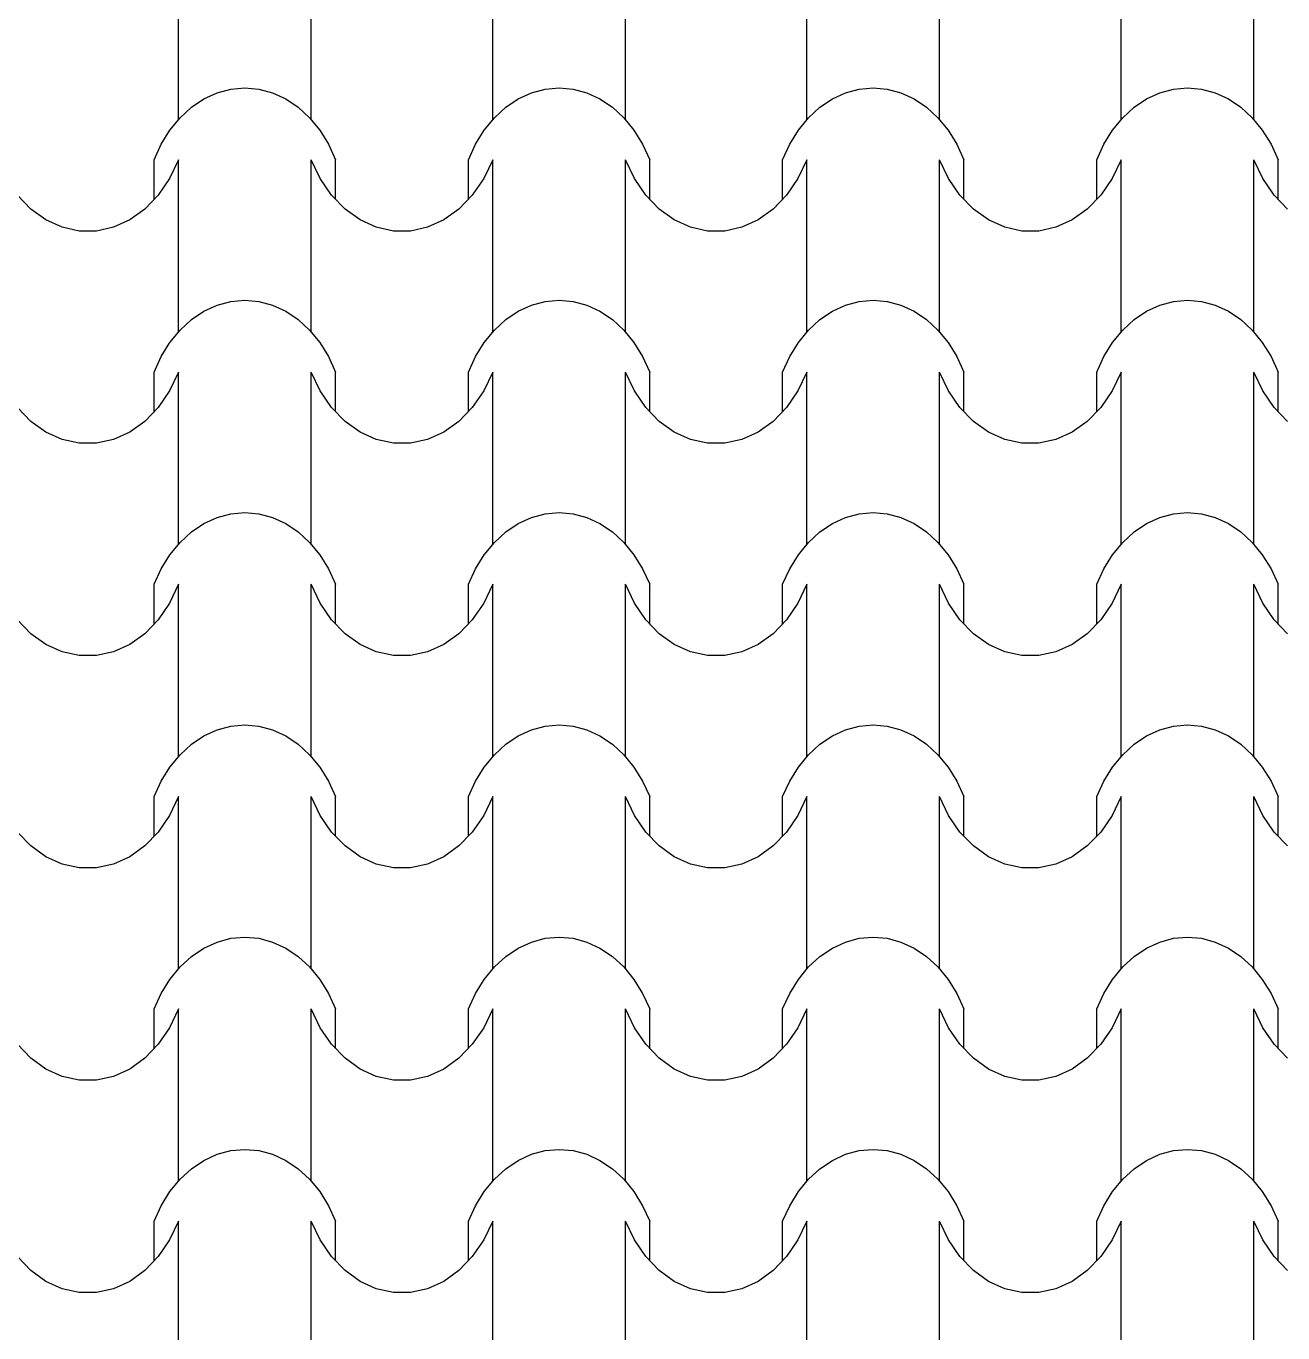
# Model space of a CAD drawing. Header units: millimetres. Extents: x 42452 to 2852333, y -419346 to 834876.
# Drawn here: x 2629564 to 2632267, y 666458 to 669267 of the extents above; entities that cross this region are included whole.
import ezdxf

# ---------------------------------------------------------------- set-up
doc = ezdxf.new("R2010")
doc.units = ezdxf.units.MM
doc.layers.add('memar', color=7, linetype='Continuous', lineweight=25)

msp = doc.modelspace()

# ---------------------------------------------------------------- linework, layer by layer
at = {"layer": 'memar', "color": 7, "linetype": 'Continuous', "lineweight": 25}
for p, q in [((2629892.06245, 669251.52941), (2629892.06245, 669436.6031)), ((2630177.58749, 669251.52941), (2630177.58749, 669436.6031)), ((2630567.62195, 669251.52941), (2630567.62195, 669436.6031)), ((2630853.14698, 669251.52941), (2630853.14698, 669436.6031)), ((2631243.18144, 669251.52941), (2631243.18144, 669436.6031)), ((2631528.70648, 669251.52941), (2631528.70648, 669436.6031)), ((2631918.74093, 669251.52941), (2631918.74093, 669436.6031)), ((2632204.26597, 669251.52941), (2632204.26597, 669436.6031)), ((2629892.06245, 669066.45572), (2629892.06245, 669251.52941)), ((2630177.58749, 669066.45572), (2630177.58749, 669251.52941)), ((2630567.62195, 669066.45572), (2630567.62195, 669251.52941)), ((2630853.14698, 669066.45572), (2630853.14698, 669251.52941)), ((2631243.18144, 669066.45572), (2631243.18144, 669251.52941)), ((2631528.70648, 669066.45572), (2631528.70648, 669251.52941)), ((2631918.74093, 669066.45572), (2631918.74093, 669251.52941)), ((2632204.26597, 669066.45572), (2632204.26597, 669251.52941)), ((2629946.83377, 669110.85079), (2629975.20983, 669123.9451)), ((2629975.20983, 669123.9451), (2630004.72889, 669131.90348)), ((2630004.72889, 669131.90348), (2630034.82497, 669134.57334)), ((2630034.82497, 669134.57334), (2630064.92105, 669131.90348)), ((2630064.92105, 669131.90348), (2630094.44011, 669123.9451)), ((2630094.44011, 669123.9451), (2630122.81618, 669110.85079)), ((2630622.39326, 669110.85079), (2630650.76933, 669123.9451)), ((2630650.76933, 669123.9451), (2630680.28838, 669131.90348)), ((2630680.28838, 669131.90348), (2630710.38446, 669134.57334)), ((2630710.38446, 669134.57334), (2630740.48055, 669131.90348)), ((2630740.48055, 669131.90348), (2630769.9996, 669123.9451)), ((2630769.9996, 669123.9451), (2630798.37567, 669110.85079)), ((2631297.95275, 669110.85079), (2631326.32882, 669123.9451)), ((2631326.32882, 669123.9451), (2631355.84788, 669131.90348)), ((2631355.84788, 669131.90348), (2631385.94396, 669134.57334)), ((2631385.94396, 669134.57334), (2631416.04004, 669131.90348)), ((2631416.04004, 669131.90348), (2631445.5591, 669123.9451)), ((2631445.5591, 669123.9451), (2631473.93516, 669110.85079)), ((2631973.51225, 669110.85079), (2632001.88831, 669123.9451)), ((2632001.88831, 669123.9451), (2632031.40737, 669131.90348)), ((2632031.40737, 669131.90348), (2632061.50345, 669134.57334)), ((2632061.50345, 669134.57334), (2632091.59954, 669131.90348)), ((2632091.59954, 669131.90348), (2632121.11859, 669123.9451)), ((2632121.11859, 669123.9451), (2632149.49466, 669110.85079)), ((2629895.65446, 669070.35222), (2629920.14474, 669092.87159)), ((2629920.14474, 669092.87159), (2629946.83377, 669110.85079)), ((2630122.81618, 669110.85079), (2630149.5052, 669092.87159)), ((2630149.5052, 669092.87159), (2630173.99548, 669070.35222)), ((2630571.21395, 669070.35222), (2630595.70423, 669092.87159)), ((2630595.70423, 669092.87159), (2630622.39326, 669110.85079)), ((2630798.37567, 669110.85079), (2630825.0647, 669092.87159)), ((2630825.0647, 669092.87159), (2630849.55498, 669070.35222)), ((2631246.77345, 669070.35222), (2631271.26373, 669092.87159)), ((2631271.26373, 669092.87159), (2631297.95275, 669110.85079)), ((2631473.93516, 669110.85079), (2631500.62419, 669092.87159)), ((2631500.62419, 669092.87159), (2631525.11447, 669070.35222)), ((2631922.33294, 669070.35222), (2631946.82322, 669092.87159)), ((2631946.82322, 669092.87159), (2631973.51225, 669110.85079)), ((2632149.49466, 669110.85079), (2632176.18368, 669092.87159)), ((2632176.18368, 669092.87159), (2632200.67396, 669070.35222)), ((2629873.83247, 669043.72445), (2629895.65446, 669070.35222)), ((2630173.99548, 669070.35222), (2630195.81747, 669043.72445)), ((2630549.39196, 669043.72445), (2630571.21395, 669070.35222)), ((2630849.55498, 669070.35222), (2630871.37697, 669043.72445)), ((2631224.95146, 669043.72445), (2631246.77345, 669070.35222)), ((2631525.11447, 669070.35222), (2631546.93646, 669043.72445)), ((2631900.51095, 669043.72445), (2631922.33294, 669070.35222)), ((2632200.67396, 669070.35222), (2632222.49595, 669043.72445)), ((2629855.09716, 669013.49879), (2629873.83247, 669043.72445)), ((2630195.81747, 669043.72445), (2630214.55278, 669013.49879)), ((2630530.65666, 669013.49879), (2630549.39196, 669043.72445)), ((2630871.37697, 669043.72445), (2630890.11227, 669013.49879)), ((2631206.21615, 669013.49879), (2631224.95146, 669043.72445)), ((2631546.93646, 669043.72445), (2631565.67177, 669013.49879)), ((2631881.77564, 669013.49879), (2631900.51095, 669043.72445)), ((2632222.49595, 669043.72445), (2632241.23126, 669013.49879)), ((2629839.80774, 668980.25476), (2629855.09716, 669013.49879)), ((2630214.55278, 669013.49879), (2630229.8422, 668980.25476)), ((2630515.36724, 668980.25476), (2630530.65666, 669013.49879)), ((2630890.11227, 669013.49879), (2630905.40169, 668980.25476)), ((2631190.92673, 668980.25476), (2631206.21615, 669013.49879)), ((2631565.67177, 669013.49879), (2631580.96119, 668980.25476)), ((2631866.48622, 668980.25476), (2631881.77564, 669013.49879)), ((2632241.23126, 669013.49879), (2632256.52068, 668980.25476)), ((2629839.80774, 668895.17076), (2629839.80774, 668980.25476)), ((2629892.06245, 668980.25476), (2629872.74329, 668939.74556)), ((2629892.06245, 668795.18107), (2629892.06245, 668980.25476)), ((2630177.58749, 668795.18107), (2630177.58749, 668980.25476)), ((2630196.90665, 668939.74556), (2630177.58749, 668980.25476)), ((2630229.8422, 668895.17076), (2630229.8422, 668980.25476)), ((2630515.36724, 668895.17076), (2630515.36724, 668980.25476)), ((2630567.62195, 668980.25476), (2630548.30278, 668939.74556)), ((2630567.62195, 668795.18107), (2630567.62195, 668980.25476)), ((2630853.14698, 668795.18107), (2630853.14698, 668980.25476)), ((2630872.46615, 668939.74556), (2630853.14698, 668980.25476)), ((2630905.40169, 668895.17076), (2630905.40169, 668980.25476)), ((2631190.92673, 668895.17076), (2631190.92673, 668980.25476)), ((2631243.18144, 668980.25476), (2631223.86228, 668939.74556)), ((2631243.18144, 668795.18107), (2631243.18144, 668980.25476)), ((2631528.70648, 668795.18107), (2631528.70648, 668980.25476)), ((2631548.02564, 668939.74556), (2631528.70648, 668980.25476)), ((2631580.96119, 668895.17076), (2631580.96119, 668980.25476)), ((2631866.48622, 668895.17076), (2631866.48622, 668980.25476)), ((2631918.74093, 668980.25476), (2631899.42177, 668939.74556)), ((2631918.74093, 668795.18107), (2631918.74093, 668980.25476)), ((2632204.26597, 668795.18107), (2632204.26597, 668980.25476)), ((2632223.58514, 668939.74556), (2632204.26597, 668980.25476)), ((2632256.52068, 668895.17076), (2632256.52068, 668980.25476)), ((2629872.74329, 668939.74556), (2629848.32555, 668904.01562)), ((2630221.32439, 668904.01562), (2630196.90665, 668939.74556)), ((2630548.30278, 668939.74556), (2630523.88505, 668904.01562)), ((2630896.88388, 668904.01562), (2630872.46615, 668939.74556)), ((2631223.86228, 668939.74556), (2631199.44454, 668904.01562)), ((2631572.44338, 668904.01562), (2631548.02564, 668939.74556)), ((2631899.42177, 668939.74556), (2631875.00403, 668904.01562)), ((2632248.00287, 668904.01562), (2632223.58514, 668939.74556)), ((2629574.57262, 668874.1018), (2629545.7649, 668904.01562)), ((2629848.32555, 668904.01562), (2629819.51782, 668874.1018)), ((2630250.13212, 668874.1018), (2630221.32439, 668904.01562)), ((2630523.88505, 668904.01562), (2630495.07732, 668874.1018)), ((2630925.69161, 668874.1018), (2630896.88388, 668904.01562)), ((2631199.44454, 668904.01562), (2631170.63681, 668874.1018)), ((2631601.2511, 668874.1018), (2631572.44338, 668904.01562)), ((2631875.00403, 668904.01562), (2631846.19631, 668874.1018)), ((2632276.8106, 668874.1018), (2632248.00287, 668904.01562)), ((2629606.93438, 668850.87215), (2629574.57262, 668874.1018)), ((2629819.51782, 668874.1018), (2629787.15607, 668850.87215)), ((2630282.49387, 668850.87215), (2630250.13212, 668874.1018)), ((2630495.07732, 668874.1018), (2630462.71557, 668850.87215)), ((2630958.05336, 668850.87215), (2630925.69161, 668874.1018)), ((2631170.63681, 668874.1018), (2631138.27506, 668850.87215)), ((2631633.61286, 668850.87215), (2631601.2511, 668874.1018)), ((2631846.19631, 668874.1018), (2631813.83455, 668850.87215)), ((2629641.91105, 668835.00078), (2629606.93438, 668850.87215)), ((2629678.48766, 668826.94826), (2629641.91105, 668835.00078)), ((2629752.1794, 668835.00078), (2629715.60279, 668826.94826)), ((2629787.15607, 668850.87215), (2629752.1794, 668835.00078)), ((2630317.47054, 668835.00078), (2630282.49387, 668850.87215)), ((2630354.04715, 668826.94826), (2630317.47054, 668835.00078)), ((2630427.73889, 668835.00078), (2630391.16228, 668826.94826)), ((2630462.71557, 668850.87215), (2630427.73889, 668835.00078)), ((2630993.03004, 668835.00078), (2630958.05336, 668850.87215)), ((2631029.60665, 668826.94826), (2630993.03004, 668835.00078)), ((2631103.29839, 668835.00078), (2631066.72178, 668826.94826)), ((2631138.27506, 668850.87215), (2631103.29839, 668835.00078)), ((2631668.58953, 668835.00078), (2631633.61286, 668850.87215)), ((2631705.16614, 668826.94826), (2631668.58953, 668835.00078)), ((2631778.85788, 668835.00078), (2631742.28127, 668826.94826)), ((2631813.83455, 668850.87215), (2631778.85788, 668835.00078)), ((2629697.04522, 668826.94826), (2629678.48766, 668826.94826)), ((2629715.60279, 668826.94826), (2629697.04522, 668826.94826)), ((2630372.60472, 668826.94826), (2630354.04715, 668826.94826)), ((2630391.16228, 668826.94826), (2630372.60472, 668826.94826)), ((2631048.16421, 668826.94826), (2631029.60665, 668826.94826)), ((2631066.72178, 668826.94826), (2631048.16421, 668826.94826)), ((2631723.72371, 668826.94826), (2631705.16614, 668826.94826)), ((2631742.28127, 668826.94826), (2631723.72371, 668826.94826)), ((2629892.06245, 668610.10739), (2629892.06245, 668795.18107)), ((2630177.58749, 668610.10739), (2630177.58749, 668795.18107)), ((2630567.62195, 668610.10739), (2630567.62195, 668795.18107)), ((2630853.14698, 668610.10739), (2630853.14698, 668795.18107)), ((2631243.18144, 668610.10739), (2631243.18144, 668795.18107)), ((2631528.70648, 668610.10739), (2631528.70648, 668795.18107)), ((2631918.74093, 668610.10739), (2631918.74093, 668795.18107)), ((2632204.26597, 668610.10739), (2632204.26597, 668795.18107)), ((2629946.83377, 668654.50245), (2629975.20983, 668667.59677)), ((2629975.20983, 668667.59677), (2630004.72889, 668675.55514)), ((2630004.72889, 668675.55514), (2630034.82497, 668678.225)), ((2630034.82497, 668678.225), (2630064.92105, 668675.55514)), ((2630064.92105, 668675.55514), (2630094.44011, 668667.59677)), ((2630094.44011, 668667.59677), (2630122.81618, 668654.50245)), ((2630622.39326, 668654.50245), (2630650.76933, 668667.59677)), ((2630650.76933, 668667.59677), (2630680.28838, 668675.55514)), ((2630680.28838, 668675.55514), (2630710.38446, 668678.225)), ((2630710.38446, 668678.225), (2630740.48055, 668675.55514)), ((2630740.48055, 668675.55514), (2630769.9996, 668667.59677)), ((2630769.9996, 668667.59677), (2630798.37567, 668654.50245)), ((2631297.95275, 668654.50245), (2631326.32882, 668667.59677)), ((2631326.32882, 668667.59677), (2631355.84788, 668675.55514)), ((2631355.84788, 668675.55514), (2631385.94396, 668678.225)), ((2631385.94396, 668678.225), (2631416.04004, 668675.55514)), ((2631416.04004, 668675.55514), (2631445.5591, 668667.59677)), ((2631445.5591, 668667.59677), (2631473.93516, 668654.50245)), ((2631973.51225, 668654.50245), (2632001.88831, 668667.59677)), ((2632001.88831, 668667.59677), (2632031.40737, 668675.55514)), ((2632031.40737, 668675.55514), (2632061.50345, 668678.225)), ((2632061.50345, 668678.225), (2632091.59954, 668675.55514)), ((2632091.59954, 668675.55514), (2632121.11859, 668667.59677)), ((2632121.11859, 668667.59677), (2632149.49466, 668654.50245)), ((2629920.14474, 668636.52326), (2629946.83377, 668654.50245)), ((2630122.81618, 668654.50245), (2630149.5052, 668636.52326)), ((2630595.70423, 668636.52326), (2630622.39326, 668654.50245)), ((2630798.37567, 668654.50245), (2630825.0647, 668636.52326)), ((2631271.26373, 668636.52326), (2631297.95275, 668654.50245)), ((2631473.93516, 668654.50245), (2631500.62419, 668636.52326)), ((2631946.82322, 668636.52326), (2631973.51225, 668654.50245)), ((2632149.49466, 668654.50245), (2632176.18368, 668636.52326)), ((2629873.83247, 668587.37611), (2629895.65446, 668614.00389)), ((2629895.65446, 668614.00389), (2629920.14474, 668636.52326)), ((2630149.5052, 668636.52326), (2630173.99548, 668614.00389)), ((2630173.99548, 668614.00389), (2630195.81747, 668587.37611)), ((2630549.39196, 668587.37611), (2630571.21395, 668614.00389)), ((2630571.21395, 668614.00389), (2630595.70423, 668636.52326)), ((2630825.0647, 668636.52326), (2630849.55498, 668614.00389)), ((2630849.55498, 668614.00389), (2630871.37697, 668587.37611)), ((2631224.95146, 668587.37611), (2631246.77345, 668614.00389)), ((2631246.77345, 668614.00389), (2631271.26373, 668636.52326)), ((2631500.62419, 668636.52326), (2631525.11447, 668614.00389)), ((2631525.11447, 668614.00389), (2631546.93646, 668587.37611)), ((2631900.51095, 668587.37611), (2631922.33294, 668614.00389)), ((2631922.33294, 668614.00389), (2631946.82322, 668636.52326)), ((2632176.18368, 668636.52326), (2632200.67396, 668614.00389)), ((2632200.67396, 668614.00389), (2632222.49595, 668587.37611)), ((2629855.09716, 668557.15045), (2629873.83247, 668587.37611)), ((2630195.81747, 668587.37611), (2630214.55278, 668557.15045)), ((2630530.65666, 668557.15045), (2630549.39196, 668587.37611)), ((2630871.37697, 668587.37611), (2630890.11227, 668557.15045)), ((2631206.21615, 668557.15045), (2631224.95146, 668587.37611)), ((2631546.93646, 668587.37611), (2631565.67177, 668557.15045)), ((2631881.77564, 668557.15045), (2631900.51095, 668587.37611)), ((2632222.49595, 668587.37611), (2632241.23126, 668557.15045)), ((2629839.80774, 668523.90642), (2629855.09716, 668557.15045)), ((2630214.55278, 668557.15045), (2630229.8422, 668523.90642)), ((2630515.36724, 668523.90642), (2630530.65666, 668557.15045)), ((2630890.11227, 668557.15045), (2630905.40169, 668523.90642)), ((2631190.92673, 668523.90642), (2631206.21615, 668557.15045)), ((2631565.67177, 668557.15045), (2631580.96119, 668523.90642)), ((2631866.48622, 668523.90642), (2631881.77564, 668557.15045)), ((2632241.23126, 668557.15045), (2632256.52068, 668523.90642)), ((2629839.80774, 668438.82243), (2629839.80774, 668523.90642)), ((2629892.06245, 668523.90642), (2629872.74329, 668483.39722)), ((2629892.06245, 668338.83274), (2629892.06245, 668523.90642)), ((2630177.58749, 668338.83274), (2630177.58749, 668523.90642)), ((2630196.90665, 668483.39722), (2630177.58749, 668523.90642)), ((2630229.8422, 668438.82243), (2630229.8422, 668523.90642)), ((2630515.36724, 668438.82243), (2630515.36724, 668523.90642)), ((2630567.62195, 668523.90642), (2630548.30278, 668483.39722)), ((2630567.62195, 668338.83274), (2630567.62195, 668523.90642)), ((2630853.14698, 668338.83274), (2630853.14698, 668523.90642)), ((2630872.46615, 668483.39722), (2630853.14698, 668523.90642)), ((2630905.40169, 668438.82243), (2630905.40169, 668523.90642)), ((2631190.92673, 668438.82243), (2631190.92673, 668523.90642)), ((2631243.18144, 668523.90642), (2631223.86228, 668483.39722)), ((2631243.18144, 668338.83274), (2631243.18144, 668523.90642)), ((2631528.70648, 668338.83274), (2631528.70648, 668523.90642)), ((2631548.02564, 668483.39722), (2631528.70648, 668523.90642)), ((2631580.96119, 668438.82243), (2631580.96119, 668523.90642)), ((2631866.48622, 668438.82243), (2631866.48622, 668523.90642)), ((2631918.74093, 668523.90642), (2631899.42177, 668483.39722)), ((2631918.74093, 668338.83274), (2631918.74093, 668523.90642)), ((2632204.26597, 668338.83274), (2632204.26597, 668523.90642)), ((2632223.58514, 668483.39722), (2632204.26597, 668523.90642)), ((2632256.52068, 668438.82243), (2632256.52068, 668523.90642)), ((2629872.74329, 668483.39722), (2629848.32555, 668447.66729)), ((2630221.32439, 668447.66729), (2630196.90665, 668483.39722)), ((2630548.30278, 668483.39722), (2630523.88505, 668447.66729)), ((2630896.88388, 668447.66729), (2630872.46615, 668483.39722)), ((2631223.86228, 668483.39722), (2631199.44454, 668447.66729)), ((2631572.44338, 668447.66729), (2631548.02564, 668483.39722)), ((2631899.42177, 668483.39722), (2631875.00403, 668447.66729)), ((2632248.00287, 668447.66729), (2632223.58514, 668483.39722)), ((2629574.57262, 668417.75346), (2629545.7649, 668447.66729)), ((2629848.32555, 668447.66729), (2629819.51782, 668417.75346)), ((2630250.13212, 668417.75346), (2630221.32439, 668447.66729)), ((2630523.88505, 668447.66729), (2630495.07732, 668417.75346)), ((2630925.69161, 668417.75346), (2630896.88388, 668447.66729)), ((2631199.44454, 668447.66729), (2631170.63681, 668417.75346)), ((2631601.2511, 668417.75346), (2631572.44338, 668447.66729)), ((2631875.00403, 668447.66729), (2631846.19631, 668417.75346)), ((2632276.8106, 668417.75346), (2632248.00287, 668447.66729)), ((2629606.93438, 668394.52381), (2629574.57262, 668417.75346)), ((2629819.51782, 668417.75346), (2629787.15607, 668394.52381)), ((2630282.49387, 668394.52381), (2630250.13212, 668417.75346)), ((2630495.07732, 668417.75346), (2630462.71557, 668394.52381)), ((2630958.05336, 668394.52381), (2630925.69161, 668417.75346)), ((2631170.63681, 668417.75346), (2631138.27506, 668394.52381)), ((2631633.61286, 668394.52381), (2631601.2511, 668417.75346)), ((2631846.19631, 668417.75346), (2631813.83455, 668394.52381)), ((2629641.91105, 668378.65244), (2629606.93438, 668394.52381)), ((2629787.15607, 668394.52381), (2629752.1794, 668378.65244)), ((2630317.47054, 668378.65244), (2630282.49387, 668394.52381)), ((2630462.71557, 668394.52381), (2630427.73889, 668378.65244)), ((2630993.03004, 668378.65244), (2630958.05336, 668394.52381)), ((2631138.27506, 668394.52381), (2631103.29839, 668378.65244)), ((2631668.58953, 668378.65244), (2631633.61286, 668394.52381)), ((2631813.83455, 668394.52381), (2631778.85788, 668378.65244)), ((2629678.48766, 668370.59992), (2629641.91105, 668378.65244)), ((2629697.04522, 668370.59992), (2629678.48766, 668370.59992)), ((2629715.60279, 668370.59992), (2629697.04522, 668370.59992)), ((2629752.1794, 668378.65244), (2629715.60279, 668370.59992)), ((2630354.04715, 668370.59992), (2630317.47054, 668378.65244)), ((2630372.60472, 668370.59992), (2630354.04715, 668370.59992)), ((2630391.16228, 668370.59992), (2630372.60472, 668370.59992)), ((2630427.73889, 668378.65244), (2630391.16228, 668370.59992)), ((2631029.60665, 668370.59992), (2630993.03004, 668378.65244)), ((2631048.16421, 668370.59992), (2631029.60665, 668370.59992)), ((2631066.72178, 668370.59992), (2631048.16421, 668370.59992)), ((2631103.29839, 668378.65244), (2631066.72178, 668370.59992)), ((2631705.16614, 668370.59992), (2631668.58953, 668378.65244)), ((2631723.72371, 668370.59992), (2631705.16614, 668370.59992)), ((2631742.28127, 668370.59992), (2631723.72371, 668370.59992)), ((2631778.85788, 668378.65244), (2631742.28127, 668370.59992)), ((2629892.06245, 668153.75905), (2629892.06245, 668338.83274)), ((2630177.58749, 668153.75905), (2630177.58749, 668338.83274)), ((2630567.62195, 668153.75905), (2630567.62195, 668338.83274)), ((2630853.14698, 668153.75905), (2630853.14698, 668338.83274)), ((2631243.18144, 668153.75905), (2631243.18144, 668338.83274)), ((2631528.70648, 668153.75905), (2631528.70648, 668338.83274)), ((2631918.74093, 668153.75905), (2631918.74093, 668338.83274)), ((2632204.26597, 668153.75905), (2632204.26597, 668338.83274)), ((2629975.20983, 668211.24843), (2630004.72889, 668219.20681)), ((2630004.72889, 668219.20681), (2630034.82497, 668221.87666)), ((2630034.82497, 668221.87666), (2630064.92105, 668219.20681)), ((2630064.92105, 668219.20681), (2630094.44011, 668211.24843)), ((2630650.76933, 668211.24843), (2630680.28838, 668219.20681)), ((2630680.28838, 668219.20681), (2630710.38446, 668221.87666)), ((2630710.38446, 668221.87666), (2630740.48055, 668219.20681)), ((2630740.48055, 668219.20681), (2630769.9996, 668211.24843)), ((2631326.32882, 668211.24843), (2631355.84788, 668219.20681)), ((2631355.84788, 668219.20681), (2631385.94396, 668221.87666)), ((2631385.94396, 668221.87666), (2631416.04004, 668219.20681)), ((2631416.04004, 668219.20681), (2631445.5591, 668211.24843)), ((2632001.88831, 668211.24843), (2632031.40737, 668219.20681)), ((2632031.40737, 668219.20681), (2632061.50345, 668221.87666)), ((2632061.50345, 668221.87666), (2632091.59954, 668219.20681)), ((2632091.59954, 668219.20681), (2632121.11859, 668211.24843)), ((2629920.14474, 668180.17492), (2629946.83377, 668198.15412)), ((2629946.83377, 668198.15412), (2629975.20983, 668211.24843)), ((2630094.44011, 668211.24843), (2630122.81618, 668198.15412)), ((2630122.81618, 668198.15412), (2630149.5052, 668180.17492)), ((2630595.70423, 668180.17492), (2630622.39326, 668198.15412)), ((2630622.39326, 668198.15412), (2630650.76933, 668211.24843)), ((2630769.9996, 668211.24843), (2630798.37567, 668198.15412)), ((2630798.37567, 668198.15412), (2630825.0647, 668180.17492)), ((2631271.26373, 668180.17492), (2631297.95275, 668198.15412)), ((2631297.95275, 668198.15412), (2631326.32882, 668211.24843)), ((2631445.5591, 668211.24843), (2631473.93516, 668198.15412)), ((2631473.93516, 668198.15412), (2631500.62419, 668180.17492)), ((2631946.82322, 668180.17492), (2631973.51225, 668198.15412)), ((2631973.51225, 668198.15412), (2632001.88831, 668211.24843)), ((2632121.11859, 668211.24843), (2632149.49466, 668198.15412)), ((2632149.49466, 668198.15412), (2632176.18368, 668180.17492)), ((2629895.65446, 668157.65555), (2629920.14474, 668180.17492)), ((2630149.5052, 668180.17492), (2630173.99548, 668157.65555)), ((2630571.21395, 668157.65555), (2630595.70423, 668180.17492)), ((2630825.0647, 668180.17492), (2630849.55498, 668157.65555)), ((2631246.77345, 668157.65555), (2631271.26373, 668180.17492)), ((2631500.62419, 668180.17492), (2631525.11447, 668157.65555)), ((2631922.33294, 668157.65555), (2631946.82322, 668180.17492)), ((2632176.18368, 668180.17492), (2632200.67396, 668157.65555)), ((2629855.09716, 668100.80211), (2629873.83247, 668131.02777)), ((2629873.83247, 668131.02777), (2629895.65446, 668157.65555)), ((2630173.99548, 668157.65555), (2630195.81747, 668131.02777)), ((2630195.81747, 668131.02777), (2630214.55278, 668100.80211)), ((2630530.65666, 668100.80211), (2630549.39196, 668131.02777)), ((2630549.39196, 668131.02777), (2630571.21395, 668157.65555)), ((2630849.55498, 668157.65555), (2630871.37697, 668131.02777)), ((2630871.37697, 668131.02777), (2630890.11227, 668100.80211)), ((2631206.21615, 668100.80211), (2631224.95146, 668131.02777)), ((2631224.95146, 668131.02777), (2631246.77345, 668157.65555)), ((2631525.11447, 668157.65555), (2631546.93646, 668131.02777)), ((2631546.93646, 668131.02777), (2631565.67177, 668100.80211)), ((2631881.77564, 668100.80211), (2631900.51095, 668131.02777)), ((2631900.51095, 668131.02777), (2631922.33294, 668157.65555)), ((2632200.67396, 668157.65555), (2632222.49595, 668131.02777)), ((2632222.49595, 668131.02777), (2632241.23126, 668100.80211)), ((2629839.80774, 668067.55809), (2629855.09716, 668100.80211)), ((2630214.55278, 668100.80211), (2630229.8422, 668067.55809)), ((2630515.36724, 668067.55809), (2630530.65666, 668100.80211)), ((2630890.11227, 668100.80211), (2630905.40169, 668067.55809)), ((2631190.92673, 668067.55809), (2631206.21615, 668100.80211)), ((2631565.67177, 668100.80211), (2631580.96119, 668067.55809)), ((2631866.48622, 668067.55809), (2631881.77564, 668100.80211)), ((2632241.23126, 668100.80211), (2632256.52068, 668067.55809)), ((2629839.80774, 667982.47409), (2629839.80774, 668067.55809)), ((2629892.06245, 668067.55809), (2629872.74329, 668027.04888)), ((2629892.06245, 667882.4844), (2629892.06245, 668067.55809)), ((2630177.58749, 667882.4844), (2630177.58749, 668067.55809)), ((2630196.90665, 668027.04888), (2630177.58749, 668067.55809)), ((2630229.8422, 667982.47409), (2630229.8422, 668067.55809)), ((2630515.36724, 667982.47409), (2630515.36724, 668067.55809)), ((2630567.62195, 668067.55809), (2630548.30278, 668027.04888)), ((2630567.62195, 667882.4844), (2630567.62195, 668067.55809)), ((2630853.14698, 667882.4844), (2630853.14698, 668067.55809)), ((2630872.46615, 668027.04888), (2630853.14698, 668067.55809)), ((2630905.40169, 667982.47409), (2630905.40169, 668067.55809)), ((2631190.92673, 667982.47409), (2631190.92673, 668067.55809)), ((2631243.18144, 668067.55809), (2631223.86228, 668027.04888)), ((2631243.18144, 667882.4844), (2631243.18144, 668067.55809)), ((2631528.70648, 667882.4844), (2631528.70648, 668067.55809)), ((2631548.02564, 668027.04888), (2631528.70648, 668067.55809)), ((2631580.96119, 667982.47409), (2631580.96119, 668067.55809)), ((2631866.48622, 667982.47409), (2631866.48622, 668067.55809)), ((2631918.74093, 668067.55809), (2631899.42177, 668027.04888)), ((2631918.74093, 667882.4844), (2631918.74093, 668067.55809)), ((2632204.26597, 667882.4844), (2632204.26597, 668067.55809)), ((2632223.58514, 668027.04888), (2632204.26597, 668067.55809)), ((2632256.52068, 667982.47409), (2632256.52068, 668067.55809)), ((2629872.74329, 668027.04888), (2629848.32555, 667991.31895)), ((2630221.32439, 667991.31895), (2630196.90665, 668027.04888)), ((2630548.30278, 668027.04888), (2630523.88505, 667991.31895)), ((2630896.88388, 667991.31895), (2630872.46615, 668027.04888)), ((2631223.86228, 668027.04888), (2631199.44454, 667991.31895)), ((2631572.44338, 667991.31895), (2631548.02564, 668027.04888)), ((2631899.42177, 668027.04888), (2631875.00403, 667991.31895)), ((2632248.00287, 667991.31895), (2632223.58514, 668027.04888)), ((2629574.57262, 667961.40512), (2629545.7649, 667991.31895)), ((2629848.32555, 667991.31895), (2629819.51782, 667961.40512)), ((2630250.13212, 667961.40512), (2630221.32439, 667991.31895)), ((2630523.88505, 667991.31895), (2630495.07732, 667961.40512)), ((2630925.69161, 667961.40512), (2630896.88388, 667991.31895)), ((2631199.44454, 667991.31895), (2631170.63681, 667961.40512)), ((2631601.2511, 667961.40512), (2631572.44338, 667991.31895)), ((2631875.00403, 667991.31895), (2631846.19631, 667961.40512)), ((2632276.8106, 667961.40512), (2632248.00287, 667991.31895)), ((2629606.93438, 667938.17548), (2629574.57262, 667961.40512)), ((2629641.91105, 667922.30411), (2629606.93438, 667938.17548)), ((2629787.15607, 667938.17548), (2629752.1794, 667922.30411)), ((2629819.51782, 667961.40512), (2629787.15607, 667938.17548)), ((2630282.49387, 667938.17548), (2630250.13212, 667961.40512)), ((2630317.47054, 667922.30411), (2630282.49387, 667938.17548)), ((2630462.71557, 667938.17548), (2630427.73889, 667922.30411)), ((2630495.07732, 667961.40512), (2630462.71557, 667938.17548)), ((2630958.05336, 667938.17548), (2630925.69161, 667961.40512)), ((2630993.03004, 667922.30411), (2630958.05336, 667938.17548)), ((2631138.27506, 667938.17548), (2631103.29839, 667922.30411)), ((2631170.63681, 667961.40512), (2631138.27506, 667938.17548)), ((2631633.61286, 667938.17548), (2631601.2511, 667961.40512)), ((2631668.58953, 667922.30411), (2631633.61286, 667938.17548)), ((2631813.83455, 667938.17548), (2631778.85788, 667922.30411)), ((2631846.19631, 667961.40512), (2631813.83455, 667938.17548)), ((2629678.48766, 667914.25158), (2629641.91105, 667922.30411)), ((2629697.04522, 667914.25158), (2629678.48766, 667914.25158)), ((2629715.60279, 667914.25158), (2629697.04522, 667914.25158)), ((2629752.1794, 667922.30411), (2629715.60279, 667914.25158)), ((2630354.04715, 667914.25158), (2630317.47054, 667922.30411)), ((2630372.60472, 667914.25158), (2630354.04715, 667914.25158)), ((2630391.16228, 667914.25158), (2630372.60472, 667914.25158)), ((2630427.73889, 667922.30411), (2630391.16228, 667914.25158)), ((2631029.60665, 667914.25158), (2630993.03004, 667922.30411)), ((2631048.16421, 667914.25158), (2631029.60665, 667914.25158)), ((2631066.72178, 667914.25158), (2631048.16421, 667914.25158)), ((2631103.29839, 667922.30411), (2631066.72178, 667914.25158)), ((2631705.16614, 667914.25158), (2631668.58953, 667922.30411)), ((2631723.72371, 667914.25158), (2631705.16614, 667914.25158)), ((2631742.28127, 667914.25158), (2631723.72371, 667914.25158)), ((2631778.85788, 667922.30411), (2631742.28127, 667914.25158)), ((2629892.06245, 667697.41071), (2629892.06245, 667882.4844)), ((2630177.58749, 667697.41071), (2630177.58749, 667882.4844)), ((2630567.62195, 667697.41071), (2630567.62195, 667882.4844)), ((2630853.14698, 667697.41071), (2630853.14698, 667882.4844)), ((2631243.18144, 667697.41071), (2631243.18144, 667882.4844)), ((2631528.70648, 667697.41071), (2631528.70648, 667882.4844)), ((2631918.74093, 667697.41071), (2631918.74093, 667882.4844)), ((2632204.26597, 667697.41071), (2632204.26597, 667882.4844)), ((2629920.14474, 667723.82658), (2629946.83377, 667741.80578)), ((2629946.83377, 667741.80578), (2629975.20983, 667754.90009)), ((2629975.20983, 667754.90009), (2630004.72889, 667762.85847)), ((2630004.72889, 667762.85847), (2630034.82497, 667765.52833)), ((2630034.82497, 667765.52833), (2630064.92105, 667762.85847)), ((2630064.92105, 667762.85847), (2630094.44011, 667754.90009)), ((2630094.44011, 667754.90009), (2630122.81618, 667741.80578)), ((2630122.81618, 667741.80578), (2630149.5052, 667723.82658)), ((2630595.70423, 667723.82658), (2630622.39326, 667741.80578)), ((2630622.39326, 667741.80578), (2630650.76933, 667754.90009)), ((2630650.76933, 667754.90009), (2630680.28838, 667762.85847)), ((2630680.28838, 667762.85847), (2630710.38446, 667765.52833)), ((2630710.38446, 667765.52833), (2630740.48055, 667762.85847)), ((2630740.48055, 667762.85847), (2630769.9996, 667754.90009)), ((2630769.9996, 667754.90009), (2630798.37567, 667741.80578)), ((2630798.37567, 667741.80578), (2630825.0647, 667723.82658)), ((2631271.26373, 667723.82658), (2631297.95275, 667741.80578)), ((2631297.95275, 667741.80578), (2631326.32882, 667754.90009)), ((2631326.32882, 667754.90009), (2631355.84788, 667762.85847)), ((2631355.84788, 667762.85847), (2631385.94396, 667765.52833)), ((2631385.94396, 667765.52833), (2631416.04004, 667762.85847)), ((2631416.04004, 667762.85847), (2631445.5591, 667754.90009)), ((2631445.5591, 667754.90009), (2631473.93516, 667741.80578)), ((2631473.93516, 667741.80578), (2631500.62419, 667723.82658)), ((2631946.82322, 667723.82658), (2631973.51225, 667741.80578)), ((2631973.51225, 667741.80578), (2632001.88831, 667754.90009)), ((2632001.88831, 667754.90009), (2632031.40737, 667762.85847)), ((2632031.40737, 667762.85847), (2632061.50345, 667765.52833)), ((2632061.50345, 667765.52833), (2632091.59954, 667762.85847)), ((2632091.59954, 667762.85847), (2632121.11859, 667754.90009)), ((2632121.11859, 667754.90009), (2632149.49466, 667741.80578)), ((2632149.49466, 667741.80578), (2632176.18368, 667723.82658)), ((2629895.65446, 667701.30721), (2629920.14474, 667723.82658)), ((2630149.5052, 667723.82658), (2630173.99548, 667701.30721)), ((2630571.21395, 667701.30721), (2630595.70423, 667723.82658)), ((2630825.0647, 667723.82658), (2630849.55498, 667701.30721)), ((2631246.77345, 667701.30721), (2631271.26373, 667723.82658)), ((2631500.62419, 667723.82658), (2631525.11447, 667701.30721)), ((2631922.33294, 667701.30721), (2631946.82322, 667723.82658)), ((2632176.18368, 667723.82658), (2632200.67396, 667701.30721)), ((2629873.83247, 667674.67944), (2629895.65446, 667701.30721)), ((2630173.99548, 667701.30721), (2630195.81747, 667674.67944)), ((2630549.39196, 667674.67944), (2630571.21395, 667701.30721)), ((2630849.55498, 667701.30721), (2630871.37697, 667674.67944)), ((2631224.95146, 667674.67944), (2631246.77345, 667701.30721)), ((2631525.11447, 667701.30721), (2631546.93646, 667674.67944)), ((2631900.51095, 667674.67944), (2631922.33294, 667701.30721)), ((2632200.67396, 667701.30721), (2632222.49595, 667674.67944)), ((2629855.09716, 667644.45378), (2629873.83247, 667674.67944)), ((2630195.81747, 667674.67944), (2630214.55278, 667644.45378)), ((2630530.65666, 667644.45378), (2630549.39196, 667674.67944)), ((2630871.37697, 667674.67944), (2630890.11227, 667644.45378)), ((2631206.21615, 667644.45378), (2631224.95146, 667674.67944)), ((2631546.93646, 667674.67944), (2631565.67177, 667644.45378)), ((2631881.77564, 667644.45378), (2631900.51095, 667674.67944)), ((2632222.49595, 667674.67944), (2632241.23126, 667644.45378)), ((2629839.80774, 667611.20975), (2629855.09716, 667644.45378)), ((2630214.55278, 667644.45378), (2630229.8422, 667611.20975)), ((2630515.36724, 667611.20975), (2630530.65666, 667644.45378)), ((2630890.11227, 667644.45378), (2630905.40169, 667611.20975)), ((2631190.92673, 667611.20975), (2631206.21615, 667644.45378)), ((2631565.67177, 667644.45378), (2631580.96119, 667611.20975)), ((2631866.48622, 667611.20975), (2631881.77564, 667644.45378)), ((2632241.23126, 667644.45378), (2632256.52068, 667611.20975)), ((2629839.80774, 667526.12575), (2629839.80774, 667611.20975)), ((2629892.06245, 667611.20975), (2629872.74329, 667570.70055)), ((2629892.06245, 667426.13606), (2629892.06245, 667611.20975)), ((2630177.58749, 667426.13606), (2630177.58749, 667611.20975)), ((2630196.90665, 667570.70055), (2630177.58749, 667611.20975)), ((2630229.8422, 667526.12575), (2630229.8422, 667611.20975)), ((2630515.36724, 667526.12575), (2630515.36724, 667611.20975)), ((2630567.62195, 667611.20975), (2630548.30278, 667570.70055)), ((2630567.62195, 667426.13606), (2630567.62195, 667611.20975)), ((2630853.14698, 667426.13606), (2630853.14698, 667611.20975)), ((2630872.46615, 667570.70055), (2630853.14698, 667611.20975)), ((2630905.40169, 667526.12575), (2630905.40169, 667611.20975)), ((2631190.92673, 667526.12575), (2631190.92673, 667611.20975)), ((2631243.18144, 667611.20975), (2631223.86228, 667570.70055)), ((2631243.18144, 667426.13606), (2631243.18144, 667611.20975)), ((2631528.70648, 667426.13606), (2631528.70648, 667611.20975)), ((2631548.02564, 667570.70055), (2631528.70648, 667611.20975)), ((2631580.96119, 667526.12575), (2631580.96119, 667611.20975)), ((2631866.48622, 667526.12575), (2631866.48622, 667611.20975)), ((2631918.74093, 667611.20975), (2631899.42177, 667570.70055)), ((2631918.74093, 667426.13606), (2631918.74093, 667611.20975)), ((2632204.26597, 667426.13606), (2632204.26597, 667611.20975)), ((2632223.58514, 667570.70055), (2632204.26597, 667611.20975)), ((2632256.52068, 667526.12575), (2632256.52068, 667611.20975)), ((2629872.74329, 667570.70055), (2629848.32555, 667534.97061)), ((2630221.32439, 667534.97061), (2630196.90665, 667570.70055)), ((2630548.30278, 667570.70055), (2630523.88505, 667534.97061)), ((2630896.88388, 667534.97061), (2630872.46615, 667570.70055)), ((2631223.86228, 667570.70055), (2631199.44454, 667534.97061)), ((2631572.44338, 667534.97061), (2631548.02564, 667570.70055)), ((2631899.42177, 667570.70055), (2631875.00403, 667534.97061)), ((2632248.00287, 667534.97061), (2632223.58514, 667570.70055)), ((2629574.57262, 667505.05679), (2629545.7649, 667534.97061)), ((2629848.32555, 667534.97061), (2629819.51782, 667505.05679)), ((2630250.13212, 667505.05679), (2630221.32439, 667534.97061)), ((2630523.88505, 667534.97061), (2630495.07732, 667505.05679)), ((2630925.69161, 667505.05679), (2630896.88388, 667534.97061)), ((2631199.44454, 667534.97061), (2631170.63681, 667505.05679)), ((2631601.2511, 667505.05679), (2631572.44338, 667534.97061)), ((2631875.00403, 667534.97061), (2631846.19631, 667505.05679)), ((2632276.8106, 667505.05679), (2632248.00287, 667534.97061)), ((2629606.93438, 667481.82714), (2629574.57262, 667505.05679)), ((2629819.51782, 667505.05679), (2629787.15607, 667481.82714)), ((2630282.49387, 667481.82714), (2630250.13212, 667505.05679)), ((2630495.07732, 667505.05679), (2630462.71557, 667481.82714)), ((2630958.05336, 667481.82714), (2630925.69161, 667505.05679)), ((2631170.63681, 667505.05679), (2631138.27506, 667481.82714)), ((2631633.61286, 667481.82714), (2631601.2511, 667505.05679)), ((2631846.19631, 667505.05679), (2631813.83455, 667481.82714)), ((2629641.91105, 667465.95577), (2629606.93438, 667481.82714)), ((2629678.48766, 667457.90325), (2629641.91105, 667465.95577)), ((2629697.04522, 667457.90325), (2629678.48766, 667457.90325)), ((2629715.60279, 667457.90325), (2629697.04522, 667457.90325)), ((2629752.1794, 667465.95577), (2629715.60279, 667457.90325)), ((2629787.15607, 667481.82714), (2629752.1794, 667465.95577)), ((2630317.47054, 667465.95577), (2630282.49387, 667481.82714)), ((2630354.04715, 667457.90325), (2630317.47054, 667465.95577)), ((2630372.60472, 667457.90325), (2630354.04715, 667457.90325)), ((2630391.16228, 667457.90325), (2630372.60472, 667457.90325)), ((2630427.73889, 667465.95577), (2630391.16228, 667457.90325)), ((2630462.71557, 667481.82714), (2630427.73889, 667465.95577)), ((2630993.03004, 667465.95577), (2630958.05336, 667481.82714)), ((2631029.60665, 667457.90325), (2630993.03004, 667465.95577)), ((2631048.16421, 667457.90325), (2631029.60665, 667457.90325)), ((2631066.72178, 667457.90325), (2631048.16421, 667457.90325)), ((2631103.29839, 667465.95577), (2631066.72178, 667457.90325)), ((2631138.27506, 667481.82714), (2631103.29839, 667465.95577)), ((2631668.58953, 667465.95577), (2631633.61286, 667481.82714)), ((2631705.16614, 667457.90325), (2631668.58953, 667465.95577)), ((2631723.72371, 667457.90325), (2631705.16614, 667457.90325)), ((2631742.28127, 667457.90325), (2631723.72371, 667457.90325)), ((2631778.85788, 667465.95577), (2631742.28127, 667457.90325)), ((2631813.83455, 667481.82714), (2631778.85788, 667465.95577)), ((2629892.06245, 667241.06238), (2629892.06245, 667426.13606)), ((2630177.58749, 667241.06238), (2630177.58749, 667426.13606)), ((2630567.62195, 667241.06238), (2630567.62195, 667426.13606)), ((2630853.14698, 667241.06238), (2630853.14698, 667426.13606)), ((2631243.18144, 667241.06238), (2631243.18144, 667426.13606)), ((2631528.70648, 667241.06238), (2631528.70648, 667426.13606)), ((2631918.74093, 667241.06238), (2631918.74093, 667426.13606)), ((2632204.26597, 667241.06238), (2632204.26597, 667426.13606)), ((2629946.83377, 667285.45744), (2629975.20983, 667298.55176)), ((2629975.20983, 667298.55176), (2630004.72889, 667306.51013)), ((2630004.72889, 667306.51013), (2630034.82497, 667309.17999)), ((2630034.82497, 667309.17999), (2630064.92105, 667306.51013)), ((2630064.92105, 667306.51013), (2630094.44011, 667298.55176)), ((2630094.44011, 667298.55176), (2630122.81618, 667285.45744)), ((2630622.39326, 667285.45744), (2630650.76933, 667298.55176)), ((2630650.76933, 667298.55176), (2630680.28838, 667306.51013)), ((2630680.28838, 667306.51013), (2630710.38446, 667309.17999)), ((2630710.38446, 667309.17999), (2630740.48055, 667306.51013)), ((2630740.48055, 667306.51013), (2630769.9996, 667298.55176)), ((2630769.9996, 667298.55176), (2630798.37567, 667285.45744)), ((2631297.95275, 667285.45744), (2631326.32882, 667298.55176)), ((2631326.32882, 667298.55176), (2631355.84788, 667306.51013)), ((2631355.84788, 667306.51013), (2631385.94396, 667309.17999)), ((2631385.94396, 667309.17999), (2631416.04004, 667306.51013)), ((2631416.04004, 667306.51013), (2631445.5591, 667298.55176)), ((2631445.5591, 667298.55176), (2631473.93516, 667285.45744)), ((2631973.51225, 667285.45744), (2632001.88831, 667298.55176)), ((2632001.88831, 667298.55176), (2632031.40737, 667306.51013)), ((2632031.40737, 667306.51013), (2632061.50345, 667309.17999)), ((2632061.50345, 667309.17999), (2632091.59954, 667306.51013)), ((2632091.59954, 667306.51013), (2632121.11859, 667298.55176)), ((2632121.11859, 667298.55176), (2632149.49466, 667285.45744)), ((2629895.65446, 667244.95888), (2629920.14474, 667267.47824)), ((2629920.14474, 667267.47824), (2629946.83377, 667285.45744)), ((2630122.81618, 667285.45744), (2630149.5052, 667267.47824)), ((2630149.5052, 667267.47824), (2630173.99548, 667244.95888)), ((2630571.21395, 667244.95888), (2630595.70423, 667267.47824)), ((2630595.70423, 667267.47824), (2630622.39326, 667285.45744)), ((2630798.37567, 667285.45744), (2630825.0647, 667267.47824)), ((2630825.0647, 667267.47824), (2630849.55498, 667244.95888)), ((2631246.77345, 667244.95888), (2631271.26373, 667267.47824)), ((2631271.26373, 667267.47824), (2631297.95275, 667285.45744)), ((2631473.93516, 667285.45744), (2631500.62419, 667267.47824)), ((2631500.62419, 667267.47824), (2631525.11447, 667244.95888)), ((2631922.33294, 667244.95888), (2631946.82322, 667267.47824)), ((2631946.82322, 667267.47824), (2631973.51225, 667285.45744)), ((2632149.49466, 667285.45744), (2632176.18368, 667267.47824)), ((2632176.18368, 667267.47824), (2632200.67396, 667244.95888)), ((2629873.83247, 667218.3311), (2629895.65446, 667244.95888)), ((2630173.99548, 667244.95888), (2630195.81747, 667218.3311)), ((2630549.39196, 667218.3311), (2630571.21395, 667244.95888)), ((2630849.55498, 667244.95888), (2630871.37697, 667218.3311)), ((2631224.95146, 667218.3311), (2631246.77345, 667244.95888)), ((2631525.11447, 667244.95888), (2631546.93646, 667218.3311)), ((2631900.51095, 667218.3311), (2631922.33294, 667244.95888)), ((2632200.67396, 667244.95888), (2632222.49595, 667218.3311)), ((2629855.09716, 667188.10544), (2629873.83247, 667218.3311)), ((2630195.81747, 667218.3311), (2630214.55278, 667188.10544)), ((2630530.65666, 667188.10544), (2630549.39196, 667218.3311)), ((2630871.37697, 667218.3311), (2630890.11227, 667188.10544)), ((2631206.21615, 667188.10544), (2631224.95146, 667218.3311)), ((2631546.93646, 667218.3311), (2631565.67177, 667188.10544)), ((2631881.77564, 667188.10544), (2631900.51095, 667218.3311)), ((2632222.49595, 667218.3311), (2632241.23126, 667188.10544)), ((2629839.80774, 667154.86141), (2629855.09716, 667188.10544)), ((2630214.55278, 667188.10544), (2630229.8422, 667154.86141)), ((2630515.36724, 667154.86141), (2630530.65666, 667188.10544)), ((2630890.11227, 667188.10544), (2630905.40169, 667154.86141)), ((2631190.92673, 667154.86141), (2631206.21615, 667188.10544)), ((2631565.67177, 667188.10544), (2631580.96119, 667154.86141)), ((2631866.48622, 667154.86141), (2631881.77564, 667188.10544)), ((2632241.23126, 667188.10544), (2632256.52068, 667154.86141)), ((2629839.80774, 667069.77742), (2629839.80774, 667154.86141)), ((2629892.06245, 667154.86141), (2629872.74329, 667114.35221)), ((2629892.06245, 666969.78772), (2629892.06245, 667154.86141)), ((2630177.58749, 666969.78772), (2630177.58749, 667154.86141)), ((2630196.90665, 667114.35221), (2630177.58749, 667154.86141)), ((2630229.8422, 667069.77742), (2630229.8422, 667154.86141)), ((2630515.36724, 667069.77742), (2630515.36724, 667154.86141)), ((2630567.62195, 667154.86141), (2630548.30278, 667114.35221)), ((2630567.62195, 666969.78772), (2630567.62195, 667154.86141)), ((2630853.14698, 666969.78772), (2630853.14698, 667154.86141)), ((2630872.46615, 667114.35221), (2630853.14698, 667154.86141)), ((2630905.40169, 667069.77742), (2630905.40169, 667154.86141)), ((2631190.92673, 667069.77742), (2631190.92673, 667154.86141)), ((2631243.18144, 667154.86141), (2631223.86228, 667114.35221)), ((2631243.18144, 666969.78772), (2631243.18144, 667154.86141)), ((2631528.70648, 666969.78772), (2631528.70648, 667154.86141)), ((2631548.02564, 667114.35221), (2631528.70648, 667154.86141)), ((2631580.96119, 667069.77742), (2631580.96119, 667154.86141)), ((2631866.48622, 667069.77742), (2631866.48622, 667154.86141)), ((2631918.74093, 667154.86141), (2631899.42177, 667114.35221)), ((2631918.74093, 666969.78772), (2631918.74093, 667154.86141)), ((2632204.26597, 666969.78772), (2632204.26597, 667154.86141)), ((2632223.58514, 667114.35221), (2632204.26597, 667154.86141)), ((2632256.52068, 667069.77742), (2632256.52068, 667154.86141)), ((2629872.74329, 667114.35221), (2629848.32555, 667078.62228)), ((2630221.32439, 667078.62228), (2630196.90665, 667114.35221)), ((2630548.30278, 667114.35221), (2630523.88505, 667078.62228)), ((2630896.88388, 667078.62228), (2630872.46615, 667114.35221)), ((2631223.86228, 667114.35221), (2631199.44454, 667078.62228)), ((2631572.44338, 667078.62228), (2631548.02564, 667114.35221)), ((2631899.42177, 667114.35221), (2631875.00403, 667078.62228)), ((2632248.00287, 667078.62228), (2632223.58514, 667114.35221)), ((2629574.57262, 667048.70845), (2629545.7649, 667078.62228)), ((2629848.32555, 667078.62228), (2629819.51782, 667048.70845)), ((2630250.13212, 667048.70845), (2630221.32439, 667078.62228)), ((2630523.88505, 667078.62228), (2630495.07732, 667048.70845)), ((2630925.69161, 667048.70845), (2630896.88388, 667078.62228)), ((2631199.44454, 667078.62228), (2631170.63681, 667048.70845)), ((2631601.2511, 667048.70845), (2631572.44338, 667078.62228)), ((2631875.00403, 667078.62228), (2631846.19631, 667048.70845)), ((2632276.8106, 667048.70845), (2632248.00287, 667078.62228)), ((2629606.93438, 667025.4788), (2629574.57262, 667048.70845)), ((2629819.51782, 667048.70845), (2629787.15607, 667025.4788)), ((2630282.49387, 667025.4788), (2630250.13212, 667048.70845)), ((2630495.07732, 667048.70845), (2630462.71557, 667025.4788)), ((2630958.05336, 667025.4788), (2630925.69161, 667048.70845)), ((2631170.63681, 667048.70845), (2631138.27506, 667025.4788)), ((2631633.61286, 667025.4788), (2631601.2511, 667048.70845)), ((2631846.19631, 667048.70845), (2631813.83455, 667025.4788)), ((2629641.91105, 667009.60743), (2629606.93438, 667025.4788)), ((2629678.48766, 667001.55491), (2629641.91105, 667009.60743)), ((2629752.1794, 667009.60743), (2629715.60279, 667001.55491)), ((2629787.15607, 667025.4788), (2629752.1794, 667009.60743)), ((2630317.47054, 667009.60743), (2630282.49387, 667025.4788)), ((2630354.04715, 667001.55491), (2630317.47054, 667009.60743)), ((2630427.73889, 667009.60743), (2630391.16228, 667001.55491)), ((2630462.71557, 667025.4788), (2630427.73889, 667009.60743)), ((2630993.03004, 667009.60743), (2630958.05336, 667025.4788)), ((2631029.60665, 667001.55491), (2630993.03004, 667009.60743)), ((2631103.29839, 667009.60743), (2631066.72178, 667001.55491)), ((2631138.27506, 667025.4788), (2631103.29839, 667009.60743)), ((2631668.58953, 667009.60743), (2631633.61286, 667025.4788)), ((2631705.16614, 667001.55491), (2631668.58953, 667009.60743)), ((2631778.85788, 667009.60743), (2631742.28127, 667001.55491)), ((2631813.83455, 667025.4788), (2631778.85788, 667009.60743)), ((2629697.04522, 667001.55491), (2629678.48766, 667001.55491)), ((2629715.60279, 667001.55491), (2629697.04522, 667001.55491)), ((2630372.60472, 667001.55491), (2630354.04715, 667001.55491)), ((2630391.16228, 667001.55491), (2630372.60472, 667001.55491)), ((2631048.16421, 667001.55491), (2631029.60665, 667001.55491)), ((2631066.72178, 667001.55491), (2631048.16421, 667001.55491)), ((2631723.72371, 667001.55491), (2631705.16614, 667001.55491)), ((2631742.28127, 667001.55491), (2631723.72371, 667001.55491)), ((2629892.06245, 666784.71404), (2629892.06245, 666969.78772)), ((2630177.58749, 666784.71404), (2630177.58749, 666969.78772)), ((2630567.62195, 666784.71404), (2630567.62195, 666969.78772)), ((2630853.14698, 666784.71404), (2630853.14698, 666969.78772)), ((2631243.18144, 666784.71404), (2631243.18144, 666969.78772)), ((2631528.70648, 666784.71404), (2631528.70648, 666969.78772)), ((2631918.74093, 666784.71404), (2631918.74093, 666969.78772)), ((2632204.26597, 666784.71404), (2632204.26597, 666969.78772)), ((2629946.83377, 666829.1091), (2629975.20983, 666842.20342)), ((2629975.20983, 666842.20342), (2630004.72889, 666850.1618)), ((2630004.72889, 666850.1618), (2630034.82497, 666852.83165)), ((2630034.82497, 666852.83165), (2630064.92105, 666850.1618)), ((2630064.92105, 666850.1618), (2630094.44011, 666842.20342)), ((2630094.44011, 666842.20342), (2630122.81618, 666829.1091)), ((2630622.39326, 666829.1091), (2630650.76933, 666842.20342)), ((2630650.76933, 666842.20342), (2630680.28838, 666850.1618)), ((2630680.28838, 666850.1618), (2630710.38446, 666852.83165)), ((2630710.38446, 666852.83165), (2630740.48055, 666850.1618)), ((2630740.48055, 666850.1618), (2630769.9996, 666842.20342)), ((2630769.9996, 666842.20342), (2630798.37567, 666829.1091)), ((2631297.95275, 666829.1091), (2631326.32882, 666842.20342)), ((2631326.32882, 666842.20342), (2631355.84788, 666850.1618)), ((2631355.84788, 666850.1618), (2631385.94396, 666852.83165)), ((2631385.94396, 666852.83165), (2631416.04004, 666850.1618)), ((2631416.04004, 666850.1618), (2631445.5591, 666842.20342)), ((2631445.5591, 666842.20342), (2631473.93516, 666829.1091)), ((2631973.51225, 666829.1091), (2632001.88831, 666842.20342)), ((2632001.88831, 666842.20342), (2632031.40737, 666850.1618)), ((2632031.40737, 666850.1618), (2632061.50345, 666852.83165)), ((2632061.50345, 666852.83165), (2632091.59954, 666850.1618)), ((2632091.59954, 666850.1618), (2632121.11859, 666842.20342)), ((2632121.11859, 666842.20342), (2632149.49466, 666829.1091)), ((2629895.65446, 666788.61054), (2629920.14474, 666811.12991)), ((2629920.14474, 666811.12991), (2629946.83377, 666829.1091)), ((2630122.81618, 666829.1091), (2630149.5052, 666811.12991)), ((2630149.5052, 666811.12991), (2630173.99548, 666788.61054)), ((2630571.21395, 666788.61054), (2630595.70423, 666811.12991)), ((2630595.70423, 666811.12991), (2630622.39326, 666829.1091)), ((2630798.37567, 666829.1091), (2630825.0647, 666811.12991)), ((2630825.0647, 666811.12991), (2630849.55498, 666788.61054)), ((2631246.77345, 666788.61054), (2631271.26373, 666811.12991)), ((2631271.26373, 666811.12991), (2631297.95275, 666829.1091)), ((2631473.93516, 666829.1091), (2631500.62419, 666811.12991)), ((2631500.62419, 666811.12991), (2631525.11447, 666788.61054)), ((2631922.33294, 666788.61054), (2631946.82322, 666811.12991)), ((2631946.82322, 666811.12991), (2631973.51225, 666829.1091)), ((2632149.49466, 666829.1091), (2632176.18368, 666811.12991)), ((2632176.18368, 666811.12991), (2632200.67396, 666788.61054)), ((2629873.83247, 666761.98276), (2629895.65446, 666788.61054)), ((2630173.99548, 666788.61054), (2630195.81747, 666761.98276)), ((2630549.39196, 666761.98276), (2630571.21395, 666788.61054)), ((2630849.55498, 666788.61054), (2630871.37697, 666761.98276)), ((2631224.95146, 666761.98276), (2631246.77345, 666788.61054)), ((2631525.11447, 666788.61054), (2631546.93646, 666761.98276)), ((2631900.51095, 666761.98276), (2631922.33294, 666788.61054)), ((2632200.67396, 666788.61054), (2632222.49595, 666761.98276)), ((2629855.09716, 666731.7571), (2629873.83247, 666761.98276)), ((2630195.81747, 666761.98276), (2630214.55278, 666731.7571)), ((2630530.65666, 666731.7571), (2630549.39196, 666761.98276)), ((2630871.37697, 666761.98276), (2630890.11227, 666731.7571)), ((2631206.21615, 666731.7571), (2631224.95146, 666761.98276)), ((2631546.93646, 666761.98276), (2631565.67177, 666731.7571)), ((2631881.77564, 666731.7571), (2631900.51095, 666761.98276)), ((2632222.49595, 666761.98276), (2632241.23126, 666731.7571)), ((2629839.80774, 666698.51307), (2629855.09716, 666731.7571)), ((2630214.55278, 666731.7571), (2630229.8422, 666698.51307)), ((2630515.36724, 666698.51307), (2630530.65666, 666731.7571)), ((2630890.11227, 666731.7571), (2630905.40169, 666698.51307)), ((2631190.92673, 666698.51307), (2631206.21615, 666731.7571)), ((2631565.67177, 666731.7571), (2631580.96119, 666698.51307)), ((2631866.48622, 666698.51307), (2631881.77564, 666731.7571)), ((2632241.23126, 666731.7571), (2632256.52068, 666698.51307)), ((2629839.80774, 666613.42908), (2629839.80774, 666698.51307)), ((2629892.06245, 666698.51307), (2629872.74329, 666658.00387)), ((2629892.06245, 666513.43939), (2629892.06245, 666698.51307)), ((2630177.58749, 666513.43939), (2630177.58749, 666698.51307)), ((2630196.90665, 666658.00387), (2630177.58749, 666698.51307)), ((2630229.8422, 666613.42908), (2630229.8422, 666698.51307)), ((2630515.36724, 666613.42908), (2630515.36724, 666698.51307)), ((2630567.62195, 666698.51307), (2630548.30278, 666658.00387)), ((2630567.62195, 666513.43939), (2630567.62195, 666698.51307)), ((2630853.14698, 666513.43939), (2630853.14698, 666698.51307)), ((2630872.46615, 666658.00387), (2630853.14698, 666698.51307)), ((2630905.40169, 666613.42908), (2630905.40169, 666698.51307)), ((2631190.92673, 666613.42908), (2631190.92673, 666698.51307)), ((2631243.18144, 666698.51307), (2631223.86228, 666658.00387)), ((2631243.18144, 666513.43939), (2631243.18144, 666698.51307)), ((2631528.70648, 666513.43939), (2631528.70648, 666698.51307)), ((2631548.02564, 666658.00387), (2631528.70648, 666698.51307)), ((2631580.96119, 666613.42908), (2631580.96119, 666698.51307)), ((2631866.48622, 666613.42908), (2631866.48622, 666698.51307)), ((2631918.74093, 666698.51307), (2631899.42177, 666658.00387)), ((2631918.74093, 666513.43939), (2631918.74093, 666698.51307)), ((2632204.26597, 666513.43939), (2632204.26597, 666698.51307)), ((2632223.58514, 666658.00387), (2632204.26597, 666698.51307)), ((2632256.52068, 666613.42908), (2632256.52068, 666698.51307)), ((2629872.74329, 666658.00387), (2629848.32555, 666622.27394)), ((2630221.32439, 666622.27394), (2630196.90665, 666658.00387)), ((2630548.30278, 666658.00387), (2630523.88505, 666622.27394)), ((2630896.88388, 666622.27394), (2630872.46615, 666658.00387)), ((2631223.86228, 666658.00387), (2631199.44454, 666622.27394)), ((2631572.44338, 666622.27394), (2631548.02564, 666658.00387)), ((2631899.42177, 666658.00387), (2631875.00403, 666622.27394)), ((2632248.00287, 666622.27394), (2632223.58514, 666658.00387)), ((2629574.57262, 666592.36011), (2629545.7649, 666622.27394)), ((2629848.32555, 666622.27394), (2629819.51782, 666592.36011)), ((2630250.13212, 666592.36011), (2630221.32439, 666622.27394)), ((2630523.88505, 666622.27394), (2630495.07732, 666592.36011)), ((2630925.69161, 666592.36011), (2630896.88388, 666622.27394)), ((2631199.44454, 666622.27394), (2631170.63681, 666592.36011)), ((2631601.2511, 666592.36011), (2631572.44338, 666622.27394)), ((2631875.00403, 666622.27394), (2631846.19631, 666592.36011)), ((2632276.8106, 666592.36011), (2632248.00287, 666622.27394)), ((2629606.93438, 666569.13047), (2629574.57262, 666592.36011)), ((2629819.51782, 666592.36011), (2629787.15607, 666569.13047)), ((2630282.49387, 666569.13047), (2630250.13212, 666592.36011)), ((2630495.07732, 666592.36011), (2630462.71557, 666569.13047)), ((2630958.05336, 666569.13047), (2630925.69161, 666592.36011)), ((2631170.63681, 666592.36011), (2631138.27506, 666569.13047)), ((2631633.61286, 666569.13047), (2631601.2511, 666592.36011)), ((2631846.19631, 666592.36011), (2631813.83455, 666569.13047)), ((2629641.91105, 666553.25909), (2629606.93438, 666569.13047)), ((2629787.15607, 666569.13047), (2629752.1794, 666553.25909)), ((2630317.47054, 666553.25909), (2630282.49387, 666569.13047)), ((2630462.71557, 666569.13047), (2630427.73889, 666553.25909)), ((2630993.03004, 666553.25909), (2630958.05336, 666569.13047)), ((2631138.27506, 666569.13047), (2631103.29839, 666553.25909)), ((2631668.58953, 666553.25909), (2631633.61286, 666569.13047)), ((2631813.83455, 666569.13047), (2631778.85788, 666553.25909)), ((2629678.48766, 666545.20657), (2629641.91105, 666553.25909)), ((2629697.04522, 666545.20657), (2629678.48766, 666545.20657)), ((2629715.60279, 666545.20657), (2629697.04522, 666545.20657)), ((2629752.1794, 666553.25909), (2629715.60279, 666545.20657)), ((2630354.04715, 666545.20657), (2630317.47054, 666553.25909)), ((2630372.60472, 666545.20657), (2630354.04715, 666545.20657)), ((2630391.16228, 666545.20657), (2630372.60472, 666545.20657)), ((2630427.73889, 666553.25909), (2630391.16228, 666545.20657)), ((2631029.60665, 666545.20657), (2630993.03004, 666553.25909)), ((2631048.16421, 666545.20657), (2631029.60665, 666545.20657)), ((2631066.72178, 666545.20657), (2631048.16421, 666545.20657)), ((2631103.29839, 666553.25909), (2631066.72178, 666545.20657)), ((2631705.16614, 666545.20657), (2631668.58953, 666553.25909)), ((2631723.72371, 666545.20657), (2631705.16614, 666545.20657)), ((2631742.28127, 666545.20657), (2631723.72371, 666545.20657)), ((2631778.85788, 666553.25909), (2631742.28127, 666545.20657)), ((2629892.06245, 666328.3657), (2629892.06245, 666513.43939)), ((2630177.58749, 666328.3657), (2630177.58749, 666513.43939)), ((2630567.62195, 666328.3657), (2630567.62195, 666513.43939)), ((2630853.14698, 666328.3657), (2630853.14698, 666513.43939)), ((2631243.18144, 666328.3657), (2631243.18144, 666513.43939)), ((2631528.70648, 666328.3657), (2631528.70648, 666513.43939)), ((2631918.74093, 666328.3657), (2631918.74093, 666513.43939)), ((2632204.26597, 666328.3657), (2632204.26597, 666513.43939))]:
    msp.add_line(p, q, dxfattribs=at)

doc.saveas('drawing.dxf')
